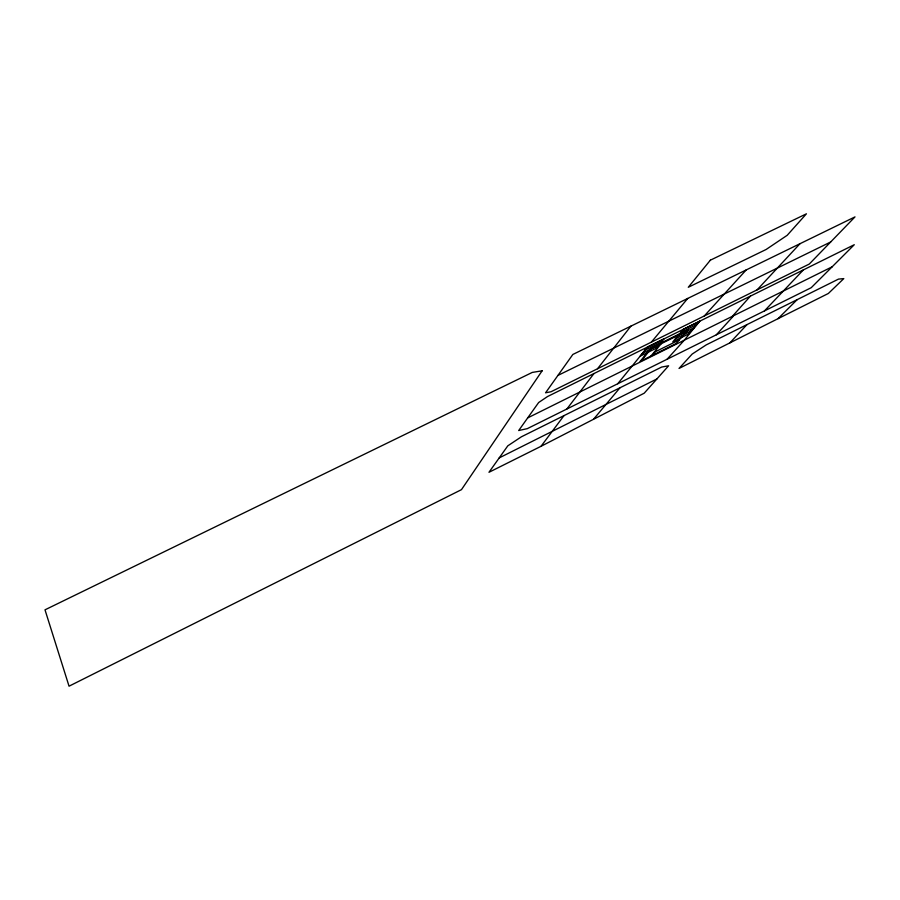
<?xml version="1.0" encoding="UTF-8"?>
<svg xmlns="http://www.w3.org/2000/svg" width="900" height="900" viewBox="0 0 900 900"><rect width="100%" height="100%" fill="white"/><g stroke="black" fill="none" stroke-linecap="round" stroke-linejoin="round"><path stroke-width="1.35" d="M557.933 375.412L545.569 392.794L551.002 391.759L809.269 264.06L855 216.889L572.85 354.454L557.933 375.412L830.655 241.999M527.681 417.904L538.65 402.525L547.549 396.529L854.28 244.71L811.238 287.685L527.321 428.636L518.692 430.537L527.681 417.904L832.196 266.782M541.024 446.299L644.22 393.188L668.621 365.782L661.635 367.065L521.392 436.804L507.803 445.838L488.97 472.286L541.024 446.299L564.007 415.609M566.887 408.994L593.977 373.545M597.51 368.764L630.855 326.183M617.726 383.749L647.617 346.995M699.683 321.233L684.281 340.2L667.091 359.246M641.149 360.911L651.24 348.626L686.97 330.93M687.735 298.44L651.364 342.135M650.925 356.062L661.275 343.665M652.511 355.275L655.515 351.675L679.252 339.907M594 418.691L620.01 387.754M731.891 316.868L750.431 296.1M746.212 269.933L704.295 315.968M716.332 334.8L733.342 316.147M803.374 269.91L764.471 310.894M799.976 243.72L757.114 289.845M729.866 342.889L747 324.596M778.039 318.668L828.349 293.479L843.795 278.606L838.496 279.101L706.207 344.891L692.145 354.082L679.028 368.449L778.039 318.668L797.153 299.666M656.921 378.934L499.219 457.897M642.645 353.149L658.811 345.15M678.094 335.599L694.058 327.701M675.439 338.726L691.324 330.851M645.165 350.066L661.399 342.034M680.771 332.449L696.814 324.517M542.126 370.811L461.475 489.645L69.041 686.194L45 609.829L532.271 372.42L542.126 370.811M710.347 260.19L688.286 287.28L766.102 249.491L787.207 235.294L806.434 213.806L710.347 260.19M647.696 346.95L640.159 356.186L656.246 348.221L664.02 338.884L647.696 346.95M651.319 347.805L640.102 361.429L676.114 343.564L688.106 329.614L651.319 347.805M683.482 329.265L672.806 341.809L688.624 333.968L699.604 321.3L683.482 329.265"/></g></svg>
